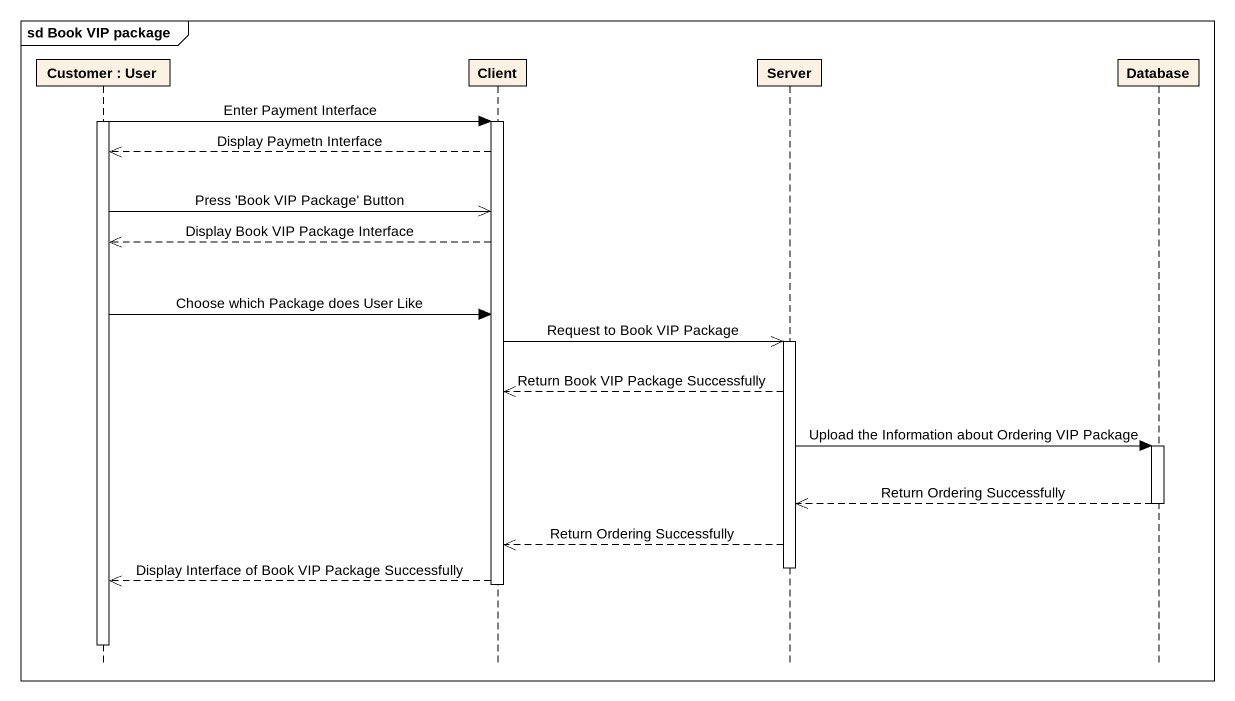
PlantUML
@startuml
mainframe sd Book VIP package
hide footbox
participant "Customer : User" as Customer
participant Client
participant Server
participant "Database" as Database_

activate Customer
Customer -> Client : Enter Payment Interface
activate Client
Client -->> Customer : Display Paymetn Interface
Customer ->> Client : Press 'Book VIP Package' Button
Client -->> Customer : Display Book VIP Package Interface
Customer -> Client : Choose which Package does User Like
Client ->> Server : Request to Book VIP Package
activate Server
Server -->> Client : Return Book VIP Package Successfully
Server -> Database_ : Upload the Information about Ordering VIP Package
activate Database_
Database_ -->> Server : Return Ordering Successfully
deactivate Database_
Server -->> Client : Return Ordering Successfully
deactivate Server
Client -->> Customer : Display Interface of Book VIP Package Successfully
deactivate Client
deactivate Customer
@enduml
